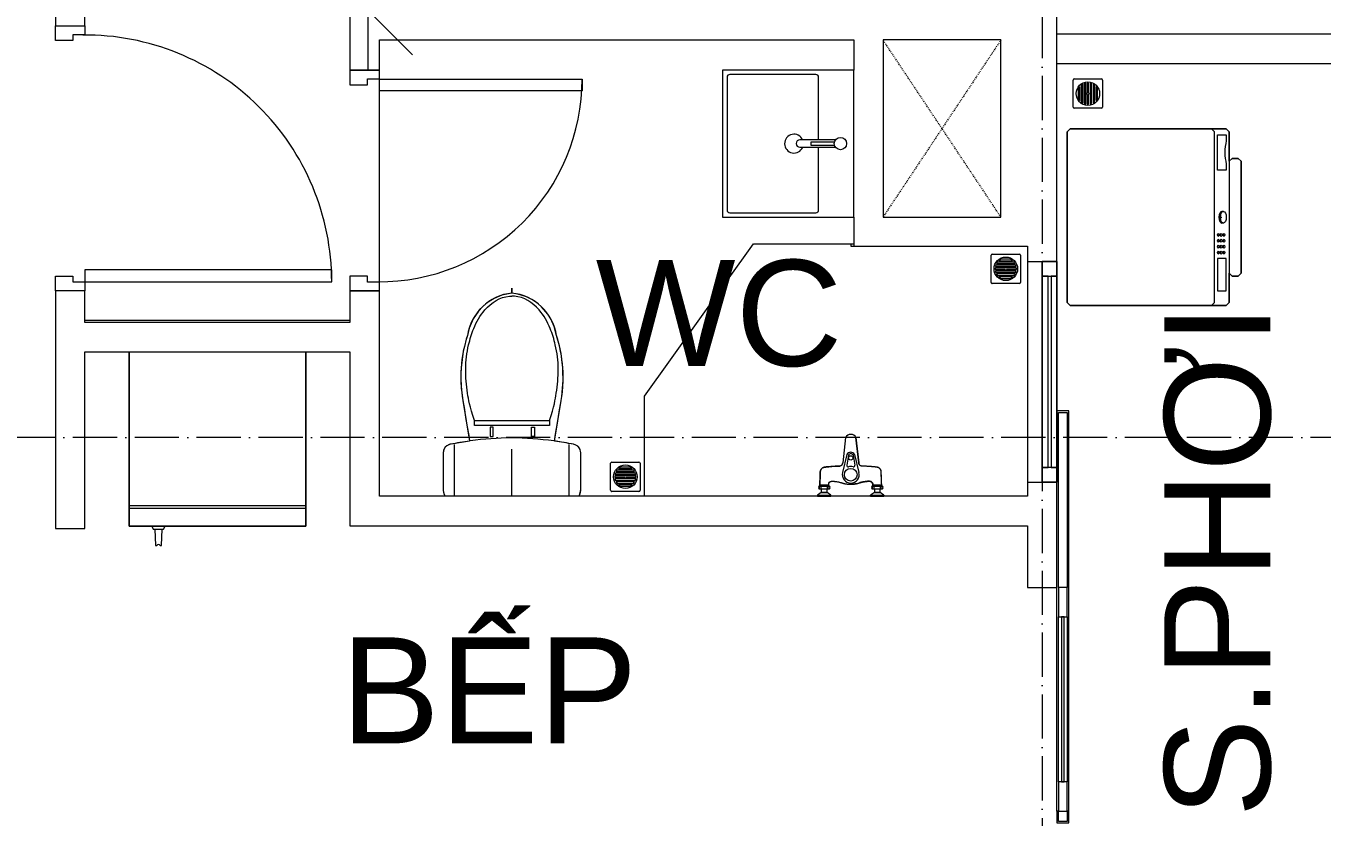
# Model space of a CAD drawing. Header units: millimetres. Extents: x -20144 to 122974, y -38328 to 48263.
# Drawn here: x 20001 to 24401, y 36460 to 39148 of the extents above; entities that cross this region are included whole.
import ezdxf

# ---------------------------------------------------------------- set-up
doc = ezdxf.new("R2010")
doc.units = ezdxf.units.MM
doc.linetypes.add('Dash', pattern=[6.35, 3.175, -3.175])
doc.linetypes.add('Grid Line', pattern=[4.2, 3, -0.6, 0, -0.6])
for name, color, linetype, lineweight in [('A-DETL-GENF', 31, 'Continuous', 5), ('A-DETL-GENF-HDLN', 161, 'Dash', 5), ('CHU', 181, 'Continuous', 5), ('CUA', 31, 'Continuous', 9), ('DIM', 1, 'Continuous', 5), ('DIM-200', 1, 'Continuous', 5), ('NET-CAT', 3, 'Continuous', 15), ('NET-THAY', 2, 'Continuous', 9), ('THIET BI', 44, 'Continuous', 5), ('THIET-BI', 44, 'Continuous', 5), ('TRUC', 225, 'Continuous', 5)]:
    doc.layers.add(name, color=color, linetype=linetype, lineweight=lineweight)
doc.styles.add('Arial_3', font='arial_0.ttf', dxfattribs={"height": 400})
doc.styles.add('Arial_4', font='arial_0.ttf', dxfattribs={"height": 360})
doc.dimstyles.new('Diagonal_-_2mm_Arial', dxfattribs={"dimscale": 304.8, "dimtxt": 408.10376, "dimasz": 0.984252, "dimexe": 0.656168, "dimexo": 4.593176, "dimgap": 0.098425, "dimtad": 1, "dimdec": 0, "dimzin": 0, "dimdsep": 46, "dimtxsty": 'Arial_3', "dimblk1": 'OBLIQUE', "dimblk2": 'OBLIQUE', "dimsah": 1, "dimcen": 0.09, "dimdle": 0.656168, "dimazin": 0, "dimtfac": 1, "dimtdec": 4, "dimtix": 1, "dimtmove": 0, "dimatfit": 3, "dimfxl": 0, "dimtvp": 1, "dimtolj": 1, "dimtzin": 0, "dimlwd": 9, "dimlwe": 9, "dimarcsym": 0})

# ---------------------------------------------------------------- blocks, each defined once
blk = doc.blocks.new('X-LA1 - X-LA-1305654-MẶT BẰNG TẦNG 5 ĐẾN TẦNG 22')
at = {"layer": 'THIET-BI'}
for p, q in [((250, -5), (-250, -5)), ((-250, -5), (-250, -450)), ((-250, -5), (-250, -450)), ((250, -5), (-250, -5)), ((250, -450), (250, -5)), ((250, -450), (250, -5)), ((-12.7, -66.5), (-12.7, -187.5)), ((-5.2, -70.1), (-5.2, -150)), ((5.2, -150), (5.2, -70.1)), ((12.3, -187.5), (12.3, -66.8)), ((-12.7, -124), (-225, -124)), ((225, -124), (12.3, -124)), ((-235, -134), (-235, -425)), ((-5.2, -150), (5.2, -150)), ((235, -425), (235, -134)), ((-225, -435), (225, -435)), ((-250, -450), (250, -450)), ((-250, -450), (250, -450))]:
    blk.add_line(p, q, dxfattribs=at)
blk.add_circle((0, -50), 20.8, dxfattribs=at)
for centre, radius, start, end in [((-225, -134), 10, 90, 180), ((225, -134), 10, 0, 90), ((0, -207.6), 32, 113.4242, 67.4481), ((-0.2, -187.5), 12.5, 180, 360), ((-225, -425), 10, 180, 270), ((225, -425), 10, 270, 0)]:
    blk.add_arc(centre, radius, start, end, dxfattribs=at)
blk = doc.blocks.new('X-SEN - X-SEN-1305592-MẶT BẰNG TẦNG 5 ĐẾN TẦNG 22')
at = {"layer": 'THIET-BI'}
for p, q in [((-67.5, 0), (-112.5, 0)), ((-112.5, 0), (-112.5, -3.8)), ((-112.5, 0), (-67.5, 0)), ((-112.5, -3.8), (-112.5, 0)), ((-67.5, -3.8), (-67.5, 0)), ((-67.5, 0), (-67.5, -3.8)), ((112.5, 0), (67.5, 0)), ((67.5, 0), (67.5, -3.8)), ((67.5, 0), (67.5, -3.8)), ((112.5, 0), (67.5, 0)), ((112.5, -3.8), (112.5, 0)), ((112.5, -3.8), (112.5, 0)), ((-112.5, -3.8), (-99.9, -12.6)), ((-67.5, -3.8), (-112.5, -3.8)), ((-112.5, -3.8), (-99.9, -12.6)), ((-99.9, -25.3), (-107.2, -25.3)), ((-72.8, -25.3), (-107.2, -25.3)), ((-107.2, -34.3), (-105.1, -34.3)), ((-107.2, -34.3), (-72.8, -34.3)), ((-105.1, -34.3), (-105.1, -37.2)), ((-105.1, -34.3), (-105.1, -37.2)), ((-74.9, -34.3), (-105.1, -34.3)), ((-105.1, -37.2), (-74.9, -37.2)), ((-99.9, -12.6), (-99.9, -25.3)), ((-99.9, -12.6), (-80.1, -12.6)), ((-80.1, -12.6), (-99.9, -12.6)), ((-99.9, -12.6), (-99.9, -25.3)), ((-80.1, -12.6), (-67.5, -3.8)), ((-80.1, -12.6), (-67.5, -3.8)), ((-80.1, -25.3), (-80.1, -12.6)), ((-80.1, -25.3), (-80.1, -12.6)), ((-72.8, -25.3), (-80.1, -25.3)), ((-74.9, -37.2), (-74.9, -34.3)), ((-74.9, -34.3), (-72.8, -34.3)), ((-74.9, -37.2), (-74.9, -34.3)), ((67.5, -3.8), (80.1, -12.6)), ((112.5, -3.8), (67.5, -3.8)), ((67.5, -3.8), (80.1, -12.6)), ((80.1, -25.3), (72.8, -25.3)), ((107.2, -25.3), (72.8, -25.3)), ((72.8, -34.3), (74.9, -34.3)), ((72.8, -34.3), (107.2, -34.3)), ((74.9, -34.3), (74.9, -37.2)), ((74.9, -34.3), (74.9, -37.2)), ((105.1, -34.3), (74.9, -34.3)), ((74.9, -37.2), (105.1, -37.2)), ((80.1, -12.6), (80.1, -25.3)), ((99.9, -12.6), (80.1, -12.6)), ((80.1, -12.6), (99.9, -12.6)), ((99.9, -12.6), (80.1, -12.6)), ((80.1, -12.6), (80.1, -25.3)), ((99.9, -12.6), (112.5, -3.8)), ((99.9, -12.6), (112.5, -3.8)), ((99.9, -25.3), (99.9, -12.6)), ((99.9, -25.3), (99.9, -12.6)), ((107.2, -25.3), (99.9, -25.3)), ((105.1, -37.2), (105.1, -34.3)), ((105.1, -34.3), (107.2, -34.3)), ((105.1, -37.2), (105.1, -34.3)), ((-12.9, -141.7), (-27.6, -80.8)), ((12.9, -141.7), (27.6, -80.8)), ((-27.3, -113.1), (-17.5, -199.2)), ((-17.5, -199.2), (-27.3, -113.1)), ((-7.7, -139.6), (-13.8, -105.5)), ((7.7, -139.6), (13.8, -105.5)), ((17.5, -199.2), (27.3, -113.1)), ((17.5, -199.2), (27.3, -113.1))]:
    blk.add_line(p, q, dxfattribs=at)
for centre, radius in [((0, -73.2), 21.5), ((0, -130.1), 7.2)]:
    blk.add_circle(centre, radius, dxfattribs=at)
for centre, radius, start, end in [((-102.9, -29.8), 6.9, 148.0246, 211.9754), ((-102.9, -29.8), 6.9, 148.0246, 211.9754), ((-107.2, -27.1), 1.8, 90, 148.0246), ((-107.2, -27.1), 1.8, 90, 148.0246), ((-107.2, -32.5), 1.8, 211.9754, 270), ((-107.2, -32.5), 1.8, 211.9754, 270), ((-112.5, -29.8), 6.9, 319.2845, 40.7155), ((-94.4, -29.8), 6.9, 139.2845, 220.7155), ((-85.4, -29.8), 6.9, 319.2845, 40.7155), ((-67.5, -29.8), 6.9, 139.2845, 220.7155), ((-72.8, -27.1), 1.8, 31.9754, 90), ((-72.8, -27.1), 1.8, 31.9754, 90), ((-72.8, -32.5), 1.8, 270, 328.0246), ((-72.8, -32.5), 1.8, 270, 328.0246), ((-77.1, -29.8), 6.9, 328.0246, 31.9754), ((-77.1, -29.8), 6.9, 328.0246, 31.9754), ((77.1, -29.8), 6.9, 148.0246, 211.9754), ((77.1, -29.8), 6.9, 148.0246, 211.9754), ((72.8, -27.1), 1.8, 90, 148.0246), ((72.8, -27.1), 1.8, 90, 148.0246), ((72.8, -32.5), 1.8, 211.9754, 270), ((72.8, -32.5), 1.8, 211.9754, 270), ((67.5, -29.8), 6.9, 319.2845, 40.7155), ((85.6, -29.8), 6.9, 139.2845, 220.7155), ((94.6, -29.8), 6.9, 319.2845, 40.7155), ((112.5, -29.8), 6.9, 139.2845, 220.7155), ((107.2, -27.1), 1.8, 31.9754, 90), ((107.2, -27.1), 1.8, 31.9754, 90), ((107.2, -32.5), 1.8, 270, 328.0246), ((107.2, -32.5), 1.8, 270, 328.0246), ((102.9, -29.8), 6.9, 328.0246, 31.9754), ((102.9, -29.8), 6.9, 328.0246, 31.9754), ((-0.4, -73.2), 28.3, 89.2517, 195.6693), ((0.4, -73.2), 28.3, 344.3307, 90.7483), ((-9.4, -104.7), 4.5, 74.0703, 190.1556), ((-0.4, -73.2), 28.3, 254.0703, 270.7483), ((0.4, -73.2), 28.3, 269.2517, 285.9297), ((9.4, -104.7), 4.5, 349.8444, 105.9297), ((0, -134.7), 14.7, 208.4144, 331.5856), ((0, -136.6), 8.24, 201.1294, 338.8706), ((0, -191), 19.3, 205.0481, 334.9519), ((0, -191), 19.3, 205.0481, 334.9519)]:
    blk.add_arc(centre, radius, start, end, dxfattribs=at)
for points, knots in [([(-105.1, -37.2), (-105.1, -39.1), (-104.9, -42.9), (-104.7, -48.5), (-104.5, -54.2), (-104.2, -61.7), (-103.9, -68.4), (-103.8, -73.6), (-103.7, -75.5), (-103.7, -76.7), (-103.6, -77.6), (-103.6, -78.6), (-103.6, -79.8), (-103.6, -81), (-103.5, -81.8), (-103.5, -82.3), (-103.5, -82.6), (-103.4, -83), (-103.4, -83.5), (-103.3, -84.3), (-103.2, -85.5), (-103.1, -86.6), (-102.8, -87.6), (-102.6, -88.2), (-102.3, -88.9), (-101.9, -89.7), (-101.3, -90.8), (-100.6, -91.7), (-100, -92.5), (-99, -93.6), (-97.8, -94.7), (-96.2, -95.8), (-95, -96.6), (-93.7, -97.2), (-92.4, -97.7), (-91.2, -98.1), (-90.3, -98.4), (-89.6, -98.5), (-88.9, -98.7), (-88, -98.8), (-86.8, -99), (-85.6, -99.1), (-84.7, -99.1), (-84, -99.2), (-83.3, -99.3), (-82.3, -99.4), (-81.2, -99.5), (-79.7, -99.6), (-77.9, -99.8), (-75.5, -100), (-72.8, -100.2), (-70, -100.5), (-66.3, -100.8), (-61.6, -101.2), (-56, -101.5), (-51.7, -101.8), (-48.8, -101.9), (-47.3, -101.9), (-46.1, -101.9), (-45.1, -102), (-44.4, -102), (-43.6, -102), (-42.6, -102), (-41.4, -102), (-40.1, -102), (-39.3, -102.1), (-38.8, -102.1), (-38.5, -102.2), (-38.1, -102.2), (-37.6, -102.3), (-36.8, -102.4), (-35.6, -102.6), (-34.3, -103), (-33.2, -103.5), (-32.5, -104), (-31.7, -104.6), (-30.5, -105.7), (-29, -107.6), (-27.9, -110.1), (-27.4, -112), (-27.3, -113.1)], [0, 0, 0, 0, 0.041667, 0.083333, 0.125, 0.166667, 0.25, 0.270833, 0.28125, 0.291667, 0.296875, 0.302083, 0.3125, 0.322917, 0.328125, 0.330729, 0.333333, 0.335938, 0.338542, 0.34375, 0.354167, 0.364583, 0.369792, 0.375, 0.380208, 0.385417, 0.395833, 0.40625, 0.411458, 0.416667, 0.4375, 0.447917, 0.458333, 0.46875, 0.479167, 0.489583, 0.494792, 0.5, 0.505208, 0.510417, 0.520833, 0.53125, 0.536458, 0.541667, 0.546875, 0.552083, 0.5625, 0.572917, 0.583333, 0.604167, 0.625, 0.645833, 0.666667, 0.708333, 0.75, 0.791667, 0.802083, 0.8125, 0.822917, 0.828125, 0.833333, 0.838542, 0.84375, 0.854167, 0.864583, 0.869792, 0.872396, 0.875, 0.877604, 0.880208, 0.885417, 0.895833, 0.90625, 0.916667, 0.921875, 0.927083, 0.9375, 0.958333, 0.979167, 1, 1, 1, 1]), ([(-105.1, -37.2), (-104.5, -52.3), (-103.9, -68.7), (-103.3, -87.5), (-99.6, -93.9), (-92.4, -98.5), (-72.6, -100.1), (-54, -102.2), (-33.9, -102), (-28.7, -107.4), (-27.8, -111), (-27.3, -113.1)], [0, 0, 0, 0, 45.441328, 49.333631, 56.110562, 66.562664, 73.682324, 114.966912, 125.570438, 129.900151, 136.284558, 136.284558, 136.284558, 136.284558]), ([(0, -41), (-2, -40.9), (-5.6, -40.9), (-10.3, -41.2), (-14.4, -41.6), (-18, -42.2), (-21.2, -42.9), (-24.2, -43.7), (-27.1, -44.6), (-30, -45.4), (-32.9, -46.3), (-35.8, -47.2), (-38.8, -47.9), (-41.8, -48.6), (-45.1, -49.2), (-48.4, -49.8), (-51.8, -50.2), (-54.8, -50.5), (-56.9, -50.7), (-58.1, -50.8), (-59, -50.9), (-59.9, -51), (-60.8, -51), (-61.7, -51), (-62.4, -51), (-63, -51), (-63.6, -51), (-64.4, -50.9), (-65.1, -50.8), (-65.7, -50.7), (-66.1, -50.6), (-66.5, -50.5), (-67.1, -50.4), (-68.1, -50.1), (-69.1, -49.6), (-70.1, -49), (-71.1, -48.3), (-72, -47.4), (-72.8, -46.6), (-73.3, -45.8), (-73.8, -45.1), (-74.1, -44.3), (-74.4, -43.5), (-74.6, -42.6), (-74.7, -41.9), (-74.8, -41.3), (-74.8, -40.9), (-74.9, -40.4), (-74.9, -39.8), (-74.9, -38.8), (-74.9, -37.9), (-74.9, -37.2)], [0, 0, 0, 0, 0.041667, 0.083333, 0.125, 0.166667, 0.208333, 0.25, 0.291667, 0.333333, 0.375, 0.416667, 0.458333, 0.5, 0.541667, 0.583333, 0.625, 0.666667, 0.6875, 0.697917, 0.708333, 0.71875, 0.729167, 0.739583, 0.75, 0.755208, 0.760417, 0.770833, 0.78125, 0.786458, 0.791667, 0.796875, 0.802083, 0.8125, 0.833333, 0.84375, 0.854167, 0.875, 0.885417, 0.895833, 0.90625, 0.916667, 0.927083, 0.9375, 0.947917, 0.953125, 0.958333, 0.963542, 0.96875, 0.979167, 1, 1, 1, 1]), ([(-74.9, -37.2), (-74.9, -39.9), (-75, -44.9), (-67.9, -51.6), (-55.3, -50.7), (-39.4, -48.7), (-24.4, -43.4), (-11.8, -40.7), (0, -41)], [0, 0, 0, 0, 8.475038, 15.961674, 29.255673, 47.963091, 70.422589, 93.837243, 93.837243, 93.837243, 93.837243]), ([(74.9, -37.2), (74.9, -37.9), (74.9, -38.8), (74.9, -39.8), (74.9, -40.4), (74.8, -40.9), (74.8, -41.3), (74.7, -41.9), (74.6, -42.6), (74.4, -43.3), (74.3, -43.9), (74.1, -44.4), (73.8, -45.1), (73.3, -45.8), (72.8, -46.6), (72, -47.4), (71.1, -48.3), (70.1, -49), (69.1, -49.6), (68.1, -50.1), (67.1, -50.4), (66.5, -50.5), (66.1, -50.6), (65.7, -50.7), (65.1, -50.8), (64.4, -50.9), (63.5, -51), (62.7, -51), (62.1, -51), (61.5, -51), (60.8, -51), (59.9, -51), (59, -50.9), (58.1, -50.8), (56.9, -50.7), (54.8, -50.5), (51.8, -50.2), (47.2, -49.6), (41.8, -48.7), (36.8, -47.4), (32.9, -46.3), (30, -45.4), (27.1, -44.6), (24.2, -43.7), (21.2, -42.9), (18, -42.2), (14.4, -41.6), (10.3, -41.2), (5.6, -40.9), (2, -40.9), (0, -41)], [0, 0, 0, 0, 0.020833, 0.03125, 0.036458, 0.041667, 0.046875, 0.052083, 0.0625, 0.072917, 0.078125, 0.083333, 0.09375, 0.104167, 0.114583, 0.125, 0.145833, 0.15625, 0.166667, 0.1875, 0.197917, 0.203125, 0.208333, 0.213542, 0.21875, 0.229167, 0.239583, 0.25, 0.255208, 0.260417, 0.270833, 0.28125, 0.291667, 0.302083, 0.3125, 0.333333, 0.375, 0.416667, 0.5, 0.583333, 0.625, 0.666667, 0.708333, 0.75, 0.791667, 0.833333, 0.875, 0.916667, 0.958333, 1, 1, 1, 1]), ([(74.9, -37.2), (74.9, -39.9), (75, -44.9), (67.9, -51.6), (55.3, -50.7), (39.4, -48.7), (24.4, -43.4), (11.8, -40.7), (0, -41)], [0, 0, 0, 0, 8.475038, 15.961674, 29.255673, 47.963091, 70.422589, 93.837243, 93.837243, 93.837243, 93.837243]), ([(27.3, -113.1), (27.4, -112), (27.9, -110.1), (29, -107.6), (30.5, -105.7), (31.7, -104.6), (32.5, -104), (33.2, -103.5), (34.3, -103), (35.6, -102.6), (36.8, -102.4), (37.6, -102.3), (38.1, -102.2), (38.5, -102.2), (38.8, -102.1), (39.3, -102.1), (40.1, -102), (41.4, -102), (42.6, -102), (43.6, -102), (44.4, -102), (45.1, -102), (46.1, -101.9), (47.3, -101.9), (48.8, -101.9), (51.7, -101.8), (57.9, -101.4), (65.3, -100.9), (72.8, -100.2), (76.9, -99.8), (79.7, -99.6), (81.2, -99.5), (82.3, -99.4), (83.3, -99.3), (84, -99.2), (84.7, -99.1), (85.6, -99.1), (86.8, -99), (88, -98.8), (88.9, -98.7), (89.6, -98.5), (90.3, -98.4), (91.2, -98.1), (92.4, -97.7), (93.7, -97.2), (95, -96.6), (96.2, -95.8), (97.8, -94.7), (99.2, -93.4), (100.4, -91.9), (101.3, -90.8), (101.9, -89.7), (102.3, -88.9), (102.6, -88.2), (102.8, -87.6), (103.1, -86.6), (103.2, -85.5), (103.3, -84.3), (103.4, -83.5), (103.4, -83), (103.5, -82.6), (103.5, -82.3), (103.5, -81.8), (103.6, -81), (103.6, -79.8), (103.6, -78.6), (103.6, -77.6), (103.7, -76.7), (103.7, -75.5), (103.8, -73.6), (103.9, -70.3), (104.1, -65.5), (104.5, -54.2), (104.8, -44.8), (105.1, -37.2)], [0, 0, 0, 0, 0.020833, 0.041667, 0.0625, 0.072917, 0.078125, 0.083333, 0.09375, 0.104167, 0.114583, 0.119792, 0.122396, 0.125, 0.127604, 0.130208, 0.135417, 0.145833, 0.15625, 0.161458, 0.166667, 0.171875, 0.177083, 0.1875, 0.197917, 0.208333, 0.25, 0.333333, 0.375, 0.416667, 0.427083, 0.4375, 0.447917, 0.453125, 0.458333, 0.463542, 0.46875, 0.479167, 0.489583, 0.494792, 0.5, 0.505208, 0.510417, 0.520833, 0.53125, 0.541667, 0.552083, 0.5625, 0.583333, 0.59375, 0.604167, 0.614583, 0.619792, 0.625, 0.630208, 0.635417, 0.645833, 0.65625, 0.661458, 0.664062, 0.666667, 0.669271, 0.671875, 0.677083, 0.6875, 0.697917, 0.703125, 0.708333, 0.71875, 0.729167, 0.75, 0.791667, 0.833333, 1, 1, 1, 1]), ([(105.1, -37.2), (104.5, -52.3), (103.9, -68.7), (103.3, -87.5), (99.6, -93.9), (92.4, -98.5), (72.6, -100.1), (54, -102.2), (33.9, -102), (28.7, -107.4), (27.8, -111), (27.3, -113.1)], [0, 0, 0, 0, 45.441328, 49.333631, 56.110562, 66.562664, 73.682324, 114.966912, 125.570438, 129.900151, 136.284558, 136.284558, 136.284558, 136.284558])]:
    blk.add_open_spline(points, degree=3, knots=knots, dxfattribs=at)
blk = doc.blocks.new('X-PHEU - X-PHEU-1231512-MẶT BẰNG TẦNG 5 ĐẾN TẦNG 22')
at = {"layer": 'THIET-BI'}
for p, q in [((25, 29), (25, 121)), ((29, 125), (121, 125)), ((42.5, 90.5), (42.5, 59.5)), ((47.5, 51.8), (47.5, 98.2)), ((52.5, 103.1), (52.5, 46.9)), ((57.5, 43.5), (57.5, 106.5)), ((62.5, 108.8), (62.5, 41.2)), ((67.5, 39.8), (67.5, 110.2)), ((72.5, 110.9), (72.5, 78.1)), ((77.5, 78.1), (77.5, 110.9)), ((82.5, 110.2), (82.5, 39.8)), ((87.5, 41.2), (87.5, 108.8)), ((92.5, 106.5), (92.5, 43.5)), ((97.5, 46.9), (97.5, 103.1)), ((102.5, 98.2), (102.5, 51.8)), ((107.5, 59.5), (107.5, 90.5)), ((125, 121), (125, 29)), ((72.5, 71.9), (72.5, 39.1)), ((77.5, 39.1), (77.5, 71.9)), ((121, 25), (29, 25))]:
    blk.add_line(p, q, dxfattribs=at)
blk.add_circle((75, 75), 40, dxfattribs=at)
for centre, radius, start, end in [((29, 121), 4, 90, 180), ((75, 75), 36, 139.8082, 154.5256), ((75, 75), 36, 119.0853, 128.6822), ((75, 75), 36, 102.0247, 110.3175), ((75, 75), 36, 90, 93.9821), ((75, 75), 36, 86.0179, 90), ((75, 75), 36, 69.6825, 77.9753), ((75, 75), 36, 51.3178, 60.9147), ((75, 75), 36, 25.4744, 40.1918), ((121, 121), 4, 0, 90), ((75, 75), 36, 205.4744, 220.1918), ((75, 75), 36, 231.3178, 240.9147), ((75, 75), 4, 128.6822, 231.3178), ((75, 75), 4, 308.6822, 51.3178), ((75, 75), 36, 299.0853, 308.6822), ((75, 75), 36, 319.8082, 334.5256), ((29, 29), 4, 180, 270), ((75, 75), 36, 249.6825, 257.9753), ((75, 75), 36, 266.0179, 270), ((75, 75), 36, 270, 273.9821), ((75, 75), 36, 282.0247, 290.3175), ((121, 29), 4, 270, 360)]:
    blk.add_arc(centre, radius, start, end, dxfattribs=at)
blk = doc.blocks.new('X-MAY GIAT - X-MAY GIAT-1305597-MẶT BẰNG TẦNG 5 ĐẾN TẦNG 22')
at = {"layer": 'THIET BI'}
for p, q in [((-290, 0), (-300, -10)), ((-300, -10), (-290, 0)), ((290, 0), (-290, 0)), ((-290, 0), (290, 0)), ((300, -10), (290, 0)), ((290, 0), (300, -10)), ((-300, -10), (-300, -540)), ((-300, -540), (-300, -10)), ((300, -540), (300, -10)), ((300, -10), (300, -540)), ((-300, -490), (-290, -500)), ((-290, -500), (290, -500)), ((-250, -510), (-250, -540)), ((-140, -510), (-250, -510)), ((-140, -540), (-140, -510)), ((-20, -530), (-20, -525)), ((0, -520), (0, -525)), ((20, -530), (20, -525)), ((160, -510), (280, -510)), ((160, -540), (160, -510)), ((280, -510), (280, -540)), ((290, -500), (300, -490)), ((-300, -540), (-290, -550)), ((-290, -550), (-300, -540)), ((-290, -550), (-190, -550)), ((-190, -550), (-290, -550)), ((-250, -540), (-140, -540)), ((-190, -550), (-200, -560)), ((-200, -560), (-190, -550)), ((-200, -560), (-200, -580)), ((-200, -580), (-200, -560)), ((190, -550), (-190, -550)), ((180, -540), (160, -540)), ((200, -560), (190, -550)), ((190, -550), (290, -550)), ((190, -550), (200, -560)), ((290, -550), (190, -550)), ((200, -580), (200, -560)), ((200, -560), (200, -580)), ((280, -540), (260, -540)), ((290, -550), (300, -540)), ((300, -540), (290, -550)), ((-200, -580), (-190, -590)), ((-190, -590), (-200, -580)), ((-190, -590), (190, -590)), ((190, -590), (-190, -590)), ((190, -590), (200, -580)), ((200, -580), (190, -590))]:
    blk.add_line(p, q, dxfattribs=at)
blk.add_arc((220, -697.5), 162.5, 75.75, 104.25, dxfattribs=at)
for centre, major_axis in [((-120, -512.5), (5, 0)), ((-120, -522.5), (5, 0)), ((-100, -512.5), (5, 0)), ((-100, -522.5), (5, 0)), ((-80, -512.5), (5, 0)), ((-80, -522.5), (5, 0)), ((-60, -512.5), (-5, 0)), ((-60, -522.5), (-5, 0)), ((0, -530), (-20, 0)), ((-120, -532.5), (5, 0)), ((-100, -532.5), (5, 0)), ((-80, -532.5), (5, 0)), ((-60, -532.5), (-5, 0))]:
    blk.add_ellipse(centre, major_axis=major_axis, ratio=0.5, dxfattribs=at)
blk.add_ellipse((0, -525), major_axis=(-20, 0), ratio=0.5, start_param=3.141593, end_param=6.283185, dxfattribs=at)
blk = doc.blocks.new('X-TU LANH - X-TU LANH-V49-MẶT BẰNG TẦNG 5 ĐẾN TẦNG 22')
at = {"layer": 'THIET BI'}
for p, q in [((-300, -7.7), (-300, -600)), ((-300, -600), (-300, -7.7)), ((300, -600), (300, -7.7)), ((300, -7.7), (300, -600)), ((300, -530), (-300, -530)), ((300, -540), (-300, -540)), ((-300, -600), (300, -600)), ((300, -600), (-300, -600)), ((-222.5, -600), (-217.5, -610)), ((-217.5, -610), (-182.5, -610)), ((-212.5, -610), (-210.5, -665)), ((-189.5, -665), (-187.5, -610)), ((-182.5, -610), (-177.5, -600)), ((-210.5, -665), (-205.2, -665)), ((-194.8, -665), (-189.5, -665))]:
    blk.add_line(p, q, dxfattribs=at)
blk.add_arc((-200, -667.2), 5.66, 22.4018, 157.5982, dxfattribs=at)
blk = doc.blocks.new('X-XI1 - X-XI-V50-MẶT BẰNG TẦNG 5 ĐẾN TẦNG 22')
at = {"layer": 'THIET-BI'}
for p, q in [((-230.6, -16.8), (-233.2, -33.2)), ((-233.2, -29), (-233.2, -157.9)), ((-233.2, -29), (-233.2, -157.9)), ((-233.2, -33.2), (-233.2, -45)), ((-227.9, -12.2), (-230.6, -16.8)), ((-194.6, -10), (-194.6, -185.7)), ((0, -10), (0, -169.7)), ((194.6, -10), (194.6, -186.1)), ((231.6, -19.3), (227.7, -12)), ((233.2, -29), (231.6, -19.3)), ((233.2, -157.9), (233.2, -29)), ((233.2, -157.9), (233.2, -29)), ((233.2, -157.9), (233.2, -29)), ((-233.2, -45), (-233.2, -157.9)), ((-233.2, -157.9), (-232.9, -162.1)), ((-232.9, -162.1), (-231, -169.1)), ((-231, -169.1), (-228, -174.5)), ((-228, -174.5), (-224.2, -178.9)), ((226.5, -176.5), (231.9, -166.7)), ((231.9, -166.7), (233.2, -157.9)), ((-224.2, -178.9), (-216.9, -183.9)), ((-216.9, -183.9), (-209.4, -186.4)), ((-209.4, -186.4), (-202.4, -187.7)), ((-202.4, -187.7), (-192, -189.7)), ((-192, -189.7), (-184.2, -191.1)), ((-184.2, -191.1), (-168, -193.8)), ((-168, -193.8), (-149.9, -196.6)), ((-143.8, -197.5), (-166.7, -335.2)), ((-143.8, -197.5), (-166.7, -335.2)), ((-149.9, -196.6), (-143.8, -197.5)), ((-143.8, -197.5), (-147.8, -221.1)), ((-76.6, -213.5), (-66.1, -213.5)), ((-76.6, -245), (-76.6, -213.5)), ((-66.1, -213.5), (-66.1, -245)), ((64, -213.5), (64, -245)), ((74.4, -213.5), (64, -213.5)), ((74.4, -245), (74.4, -213.5)), ((143.8, -197.5), (212.9, -185.5)), ((166.7, -335.2), (143.8, -197.5)), ((166.7, -335.2), (143.8, -197.5)), ((146.9, -216.1), (143.8, -197.5)), ((151.8, -245.3), (146.9, -216.1)), ((212.9, -185.5), (220.8, -181.7)), ((220.8, -181.7), (226.5, -176.5)), ((-147.8, -221.1), (-155.3, -266.3)), ((-127.7, -249.9), (127.7, -249.9)), ((-127.7, -267.8), (-127.7, -249.9)), ((-66.1, -245), (-76.6, -245)), ((64, -245), (74.4, -245)), ((127.7, -249.9), (127.7, -267.8)), ((157.2, -277.8), (151.8, -245.3)), ((-161.5, -303.8), (-164.6, -322)), ((-157.7, -280.9), (-161.5, -303.8)), ((-155.3, -266.3), (-157.7, -280.9)), ((-8.6, -267.8), (-127.7, -267.8)), ((127.7, -267.8), (-8.6, -267.8)), ((161.7, -304.9), (157.2, -277.8)), ((166.7, -335.2), (161.7, -304.9)), ((-168.9, -349), (-171, -365.1)), ((-164.6, -322), (-168.9, -349)), ((171.6, -371), (166.7, -335.2)), ((-172.5, -383), (-173.5, -402.2)), ((-171, -365.1), (-172.5, -383)), ((173.2, -395.8), (171.6, -371)), ((173.5, -426.5), (173.2, -395.8)), ((-173.5, -402.2), (-173.1, -436.1)), ((-173.1, -436.1), (-172.5, -446.5)), ((172.5, -446.5), (173.5, -426.5)), ((-172.5, -446.5), (-169.6, -474.8)), ((-169.6, -474.8), (-166.5, -495.3)), ((165.2, -502.3), (172.5, -446.5)), ((-166.5, -495.3), (-161.1, -520.9)), ((-161.1, -520.9), (-151.4, -555.9)), ((155.1, -543.7), (161.7, -518.5)), ((161.7, -518.5), (165.2, -502.3)), ((-151.4, -555.9), (-143.5, -587)), ((145.5, -581), (151.4, -555.9)), ((151.4, -555.9), (155.1, -543.7)), ((-143.5, -587), (-131.8, -612.8)), ((-131.8, -612.8), (-121.7, -628.9)), ((114.1, -638.9), (131.6, -613.2)), ((131.6, -613.2), (145.5, -581)), ((-121.7, -628.9), (-100.2, -653.8)), ((-100.2, -653.8), (-87.5, -664.8)), ((86, -665.9), (100.2, -653.8)), ((100.2, -653.8), (114.1, -638.9)), ((-87.5, -664.8), (-69.9, -676.9)), ((-69.9, -676.9), (-49.6, -687.2)), ((-49.6, -687.2), (-19.9, -696.9)), ((-19.9, -696.9), (0, -700.2)), ((0, -700.2), (34.6, -692.9)), ((0, -700.2), (0, -702.7)), ((0, -712.5), (0, -700.2)), ((0, -700.3), (0, -710.2)), ((0, -702.7), (0, -715.9)), ((34.6, -692.9), (60.8, -681.9)), ((60.8, -681.9), (86, -665.9)), ((0, -710.2), (0, -716.9)), ((0, -717.2), (0, -712.5)), ((0, -716.9), (0, -717.2))]:
    blk.add_line(p, q, dxfattribs=at)
for centre, radius, start, end in [((-204.3, -29), 29, 138.3245, 180), ((-204.3, -29), 29, 138.7835, 180), ((204.3, -29), 29, 0, 41.6755), ((204.3, -29), 29, 360, 41.2165), ((-204.3, -157.9), 29, 180, 259.8599), ((-204.3, -157.9), 29, 180, 259.8599), ((204.3, -157.9), 29, 280.1401, 360), ((204.3, -157.9), 29, 280.1401, 0), ((18.1, 960), 1168.8, 258.7762, 262.0348), ((18.1, 960), 1168.8, 258.7762, 262.0348), ((18.1, 960), 1168.8, 262.1447, 269.1633), ((-16, 957.7), 1166.4, 270.8375, 277.7683), ((-18.1, 960), 1168.8, 277.9652, 281.2238), ((-18.1, 960), 1168.8, 277.9652, 281.2238), ((287.1, -414.4), 460.7, 170.0941, 197.8856), ((287.1, -414.4), 460.7, 170.0941, 197.8856), ((-287.1, -414.4), 460.7, 342.1144, 9.9059), ((-287.1, -414.4), 460.7, 342.1144, 9.9059), ((18.2, -529.6), 171.6, 188.8267, 263.9098), ((18.2, -529.6), 171.6, 188.8267, 263.9098), ((-18.2, -529.6), 171.6, 276.0902, 351.1733), ((-18.2, -529.6), 171.6, 276.0902, 351.1733)]:
    blk.add_arc(centre, radius, start, end, dxfattribs=at)
for points in [[(-127.7, -267.8), (-143.4, -315.6), (-152.2, -364.8), (-160.3, -442.2), (-151, -516.8), (-129.6, -585.3), (-93.5, -652), (-37.5, -689.3), (-2.9, -689.4), (0, -689.4)], [(127.7, -267.8), (143.4, -315.6), (152.2, -364.8), (160.3, -442.2), (151, -516.8), (129.6, -585.3), (93.5, -652), (37.5, -689.3), (2.9, -689.4), (0, -689.4)]]:
    blk.add_open_spline(points, degree=3, knots=[12.724379, 12.724379, 12.724379, 12.724379, 75.096459, 151.912755, 228.70098, 282.501534, 351.034079, 439.49288, 447.51098, 447.51098, 447.51098, 447.51098], dxfattribs=at)
blk = doc.blocks.new('CUA PHONG NGU - Type 1-1365695-MẶT BẰNG TẦNG 5 ĐẾN TẦNG 22')
at = {"layer": 'CUA', "lineweight": 5}
for p, q in [((-348.5, -52.3), (-348.5, 47.7)), ((-348.5, 47.7), (-298.5, 47.7)), ((-298.5, 47.7), (-298.5, -11.3)), ((501.5, 47.7), (551.5, 47.7)), ((501.5, -11.3), (501.5, 47.7)), ((551.5, 47.7), (551.5, -52.3)), ((-318.5, -11.3), (-318.5, -52.3)), ((-298.5, -11.3), (-318.5, -11.3)), ((521.5, -11.3), (501.5, -11.3)), ((521.5, -52.3), (521.5, -11.3)), ((-318.5, -52.3), (-348.5, -52.3)), ((551.5, -52.3), (521.5, -52.3))]:
    blk.add_line(p, q, dxfattribs=at)
at = {"layer": 'CUA'}
for p, q in [((-277.5, -52.3), (-317.5, -52.3)), ((-317.5, -52.3), (-317.5, -890.3)), ((-277.5, -890.3), (-277.5, -52.3)), ((-317.5, -890.3), (-277.5, -890.3))]:
    blk.add_line(p, q, dxfattribs=at)
at = {"layer": 'CUA', "lineweight": 5}
blk.add_arc((-317.5, -52.3), 838, 270, 0.5, dxfattribs=at)
blk = doc.blocks.new('X-PHONG WC1 - X-PHONG WC-1366090-MẶT BẰNG TẦNG 5 ĐẾN TẦNG 22')
at = {"layer": 'CUA'}
for p, q in [((-325, 50), (-375, 50)), ((-375, 50), (-375, 0)), ((-375, 50), (375, 50)), ((-375, 0), (-375, 50)), ((325, 50), (-325, 50)), ((-325, 50), (-325, 30)), ((-325, 0), (-325, 50)), ((325, 30), (325, 50)), ((375, 50), (325, 50)), ((325, 50), (325, 0)), ((375, 0), (375, 50)), ((375, 50), (375, 0)), ((-375, 0), (-325, 0)), ((375, 0), (-375, 0)), ((-325, 30), (325, 30)), ((325, 20), (-325, 20)), ((-325, 20), (-325, 0)), ((-325, 0), (325, 0)), ((325, 0), (325, 20)), ((325, 0), (375, 0))]:
    blk.add_line(p, q, dxfattribs=at)
blk = doc.blocks.new('CUA WC - Type 1-1365096-MẶT BẰNG TẦNG 5 ĐẾN TẦNG 22')
at = {"layer": 'CUA'}
for p, q in [((-242.5, 740.3), (-202.5, 740.3)), ((-242.5, 52.3), (-242.5, 740.3)), ((-202.5, 740.3), (-202.5, 52.3)), ((-202.5, 52.3), (-242.5, 52.3))]:
    blk.add_line(p, q, dxfattribs=at)
at = {"layer": 'CUA', "lineweight": 5}
for p, q in [((-243.5, 52.3), (-273.5, 52.3)), ((-273.5, 52.3), (-273.5, -47.7)), ((-243.5, 11.3), (-243.5, 52.3)), ((476.5, 52.3), (446.5, 52.3)), ((446.5, 52.3), (446.5, 11.3)), ((476.5, -47.7), (476.5, 52.3)), ((-223.5, 11.3), (-243.5, 11.3)), ((-223.5, -47.7), (-223.5, 11.3)), ((446.5, 11.3), (426.5, 11.3)), ((426.5, 11.3), (426.5, -47.7)), ((-273.5, -47.7), (-223.5, -47.7)), ((426.5, -47.7), (476.5, -47.7))]:
    blk.add_line(p, q, dxfattribs=at)
blk.add_arc((-242.5, 52.3), 688, 359.5, 90, dxfattribs=at)
blk = doc.blocks.new('CUA SAN PHOI LUA1 - CUA SAN PHOI LUA 800-V56-MẶT BẰNG TẦNG 5 ĐẾN TẦNG 22')
at = {"layer": 'CUA'}
for p, q in [((-360, -50), (-400, -50)), ((-400, -50), (-400, -90)), ((-395, -85), (-395, -55)), ((-395, -55), (-360, -55)), ((-360, -85), (-395, -85)), ((-360, -55), (-360, -50)), ((-260, -55), (-360, -55)), ((-360, -55), (-360, -85)), ((-360, -85), (-260, -85)), ((-360, -90), (-360, -85)), ((-260, -85), (-260, -55)), ((-260, -55), (300, -55)), ((300, -65), (-260, -65)), ((-260, -65), (-260, -75)), ((-260, -75), (300, -75)), ((300, -85), (-260, -85)), ((400, -55), (300, -55)), ((300, -55), (300, -85)), ((300, -75), (300, -65)), ((300, -85), (400, -85)), ((400, -85), (400, -55)), ((400, -55), (960, -55)), ((960, -85), (400, -85)), ((960, -50), (960, -55)), ((1000, -50), (960, -50)), ((960, -55), (995, -55)), ((995, -85), (960, -85)), ((960, -85), (960, -90)), ((995, -55), (995, -85)), ((1000, -90), (1000, -50)), ((-400, -90), (-360, -90)), ((-360, -90), (960, -90)), ((960, -90), (1000, -90))]:
    blk.add_line(p, q, dxfattribs=at)
blk = doc.blocks.new('Family2 - Family1-1830955-MẶT BẰNG TẦNG 5 ĐẾN TẦNG 22')
at = {"layer": 'A-DETL-GENF'}
for p, q in [((400, 0), (0, 0)), ((0, 0), (0, -602.3)), ((400, -602.3), (400, 0)), ((0, -602.3), (400, -602.3))]:
    blk.add_line(p, q, dxfattribs=at)
at = {"layer": 'A-DETL-GENF-HDLN'}
for p, q in [((0, 0), (400, -601.5)), ((0, -602.3), (400, -0.8))]:
    blk.add_line(p, q, dxfattribs=at)
blk = doc.blocks.new('DIMBLOCK19-MẶT BẰNG TẦNG 5 ĐẾN TẦNG 22')
at = {"layer": 'DIM-200', "lineweight": 9, "transparency": 16777216}
for p, q in [((20200.5, 39829.2), (20200.5, 40183.2)), ((23300.5, 39772.6), (23300.5, 40183.2)), ((20200.5, 39983.2), (20350.5, 40133.2)), ((23300.5, 39983.2), (23450.5, 40133.2)), ((23500.5, 39983.2), (20000.5, 39983.2)), ((20200.5, 39983.2), (20050.5, 39833.2)), ((20200.5, 39983.2), (20200.5, 39829.2)), ((23300.5, 39983.2), (23150.5, 39833.2)), ((23300.5, 39983.2), (23300.5, 39772.6))]:
    blk.add_line(p, q, dxfattribs=at)
at = {"layer": 'DIM-200', "color": 0, "lineweight": 9, "transparency": 16777216, "insert": (21135.2, 40532.5), "char_height": 400, "width": 1476.708, "attachment_point": 1, "line_spacing_factor": 0.941778, "style": 'Arial_3'}
blk.add_mtext('3100', dxfattribs=at)
blk = doc.blocks.new('_Oblique')
at = {"color": 0, "linetype": 'ByBlock', "lineweight": -2}
blk.add_line((-0.5, -0.5), (0.5, 0.5), dxfattribs=at)
blk = doc.blocks.new('DIMBLOCK20-MẶT BẰNG TẦNG 5 ĐẾN TẦNG 22')
at = {"layer": 'DIM-200', "lineweight": 9, "transparency": 16777216}
for p, q in [((21162.7, 38999.9), (21162.7, 42599.9)), ((21162.7, 42399.9), (21012.7, 42549.9)), ((22350.5, 42399.9), (20962.7, 42399.9)), ((21162.7, 42399.9), (21312.7, 42249.9)), ((21162.7, 42399.9), (22350.5, 42399.9)), ((21162.7, 39199.9), (21012.7, 39349.9)), ((22350.5, 39199.9), (20962.7, 39199.9)), ((21162.7, 39199.9), (21312.7, 39049.9)), ((21162.7, 39199.9), (22350.5, 39199.9))]:
    blk.add_line(p, q, dxfattribs=at)
at = {"layer": 'DIM-200', "color": 0, "lineweight": 9, "transparency": 16777216, "insert": (20613.4, 40184.6), "char_height": 400, "width": 1476.708, "attachment_point": 1, "rotation": 90, "line_spacing_factor": 0.941778, "style": 'Arial_3'}
blk.add_mtext('3200', dxfattribs=at)
blk = doc.blocks.new('DIMBLOCK21-MẶT BẰNG TẦNG 5 ĐẾN TẦNG 22')
at = {"layer": 'DIM-200', "lineweight": 9, "transparency": 16777216}
for p, q in [((24500.5, 35323.5), (24500.5, 34742.3)), ((24500.5, 34942.3), (24500.5, 35323.5)), ((20500.5, 34591.5), (20500.5, 35142.3)), ((20500.5, 34942.3), (20650.5, 35092.3)), ((24500.5, 34942.3), (24650.5, 35092.3)), ((20300.5, 34942.3), (24700.5, 34942.3)), ((20500.5, 34942.3), (20350.5, 34792.3)), ((20500.5, 34942.3), (20500.5, 34591.5)), ((24500.5, 34942.3), (24350.5, 34792.3))]:
    blk.add_line(p, q, dxfattribs=at)
at = {"layer": 'DIM-200', "color": 0, "lineweight": 9, "transparency": 16777216, "insert": (21885.2, 35491.6), "char_height": 400, "width": 1476.708, "attachment_point": 1, "line_spacing_factor": 0.941778, "style": 'Arial_3'}
blk.add_mtext('4000', dxfattribs=at)

msp = doc.modelspace()

# ---------------------------------------------------------------- linework, layer by layer
at = {"layer": 'NET-CAT'}
for p, q in [((20200.5, 39147.7), (20200.5, 41499.9)), ((20100.5, 41299.9), (20100.5, 39147.7)), ((21100.5, 39199.9), (21100.5, 38997.7)), ((23500.5, 39119.9), (23500.5, 39199.9)), ((20100.5, 39147.7), (20200.5, 39147.7)), ((23500.5, 38449.9), (23500.5, 39119.9)), ((21200.5, 39099.9), (22810.5, 39099.9)), ((21200.5, 38997.7), (21200.5, 39099.9)), ((22810.5, 39099.9), (22810.5, 38997.7)), ((21100.5, 38997.7), (21200.5, 38997.7)), ((22810.5, 38497.7), (22810.5, 38399.9)), ((23500.5, 38347.5), (23500.5, 38449.9)), ((22810.5, 38399.9), (23400.5, 38399.9)), ((23400.5, 38399.9), (23400.5, 38347.5)), ((20200.5, 38247.7), (20100.5, 38247.7)), ((20100.5, 38247.7), (20100.5, 37439.9)), ((20200.5, 38139.9), (20200.5, 38247.7)), ((21100.5, 38247.7), (21100.5, 38139.9)), ((21200.5, 38247.7), (21100.5, 38247.7)), ((21200.5, 37549.9), (21200.5, 38247.7)), ((21100.5, 38139.9), (20200.5, 38139.9)), ((20200.5, 38039.9), (21100.5, 38039.9)), ((20200.5, 37439.9), (20200.5, 38039.9)), ((21100.5, 38039.9), (21100.5, 37449.9)), ((23400.5, 37597.5), (23400.5, 37549.9)), ((23500.5, 37239.9), (23500.5, 37597.5)), ((22688, 37549.9), (21200.5, 37549.9)), ((22868, 37549.9), (22733, 37549.9)), ((23400.5, 37549.9), (22913, 37549.9)), ((21100.5, 37449.9), (23400.5, 37449.9)), ((23400.5, 37449.9), (23400.5, 37239.9)), ((20100.5, 37439.9), (20200.5, 37439.9)), ((23400.5, 37239.9), (23500.5, 37239.9))]:
    msp.add_line(p, q, dxfattribs=at)
for points in [[(23400.5, 38347.5), (23500.5, 38347.5)], [(23400.5, 37597.5), (23500.5, 37597.5)]]:
    msp.add_lwpolyline(points, dxfattribs=at)
at = {"layer": 'NET-THAY'}
for p, q in [((24540.5, 39119.9), (23500.5, 39119.9)), ((23500.5, 39019.9), (24540.5, 39019.9)), ((21200.5, 38277.7), (21200.5, 38926.7)), ((22100.5, 37889.9), (22470.5, 38407.7)), ((22470.5, 38407.7), (22810.5, 38407.7)), ((22800.5, 38407.7), (22800.5, 38399.9)), ((22800.5, 38399.9), (22810.5, 38399.9)), ((20200.5, 38147.7), (21100.5, 38147.7)), ((22100.5, 37549.9), (22100.5, 37889.9)), ((23500.5, 36479.9), (23500.5, 37239.9))]:
    msp.add_line(p, q, dxfattribs=at)
msp.add_lwpolyline([(23400.5, 38347.5), (23400.5, 37597.5)], dxfattribs=at)
at = {"layer": 'TRUC', "linetype": 'Grid Line', "ltscale": 50}
for p, q in [((23450.5, 43599.9), (23450.5, -4500.1)), ((43000.5, 37749.9), (-12092.4, 37749.9))]:
    msp.add_line(p, q, dxfattribs=at)

# ---------------------------------------------------------------- block references
at = {"layer": 'A-DETL-GENF', "rotation": 180}
msp.add_blockref('Family2 - Family1-1830955-MẶT BẰNG TẦNG 5 ĐẾN TẦNG 22', (23310.5, 38497.7), dxfattribs=at)
at = {"layer": 'CUA'}
for name, p, rotation in [('CUA PHONG NGU - Type 1-1365695-MẶT BẰNG TẦNG 5 ĐẾN TẦNG 22', (20148.3, 38596.2), 89.99999999999987), ('CUA WC - Type 1-1365096-MẶT BẰNG TẦNG 5 ĐẾN TẦNG 22', (21148.3, 38724.1), 269.9999999999999), ('X-PHONG WC1 - X-PHONG WC-1366090-MẶT BẰNG TẦNG 5 ĐẾN TẦNG 22', (23500.5, 37972.5), 90.00000000000067), ('CUA SAN PHOI LUA1 - CUA SAN PHOI LUA 800-V56-MẶT BẰNG TẦNG 5 ĐẾN TẦNG 22', (23450.5, 36839.9), 90.00000000000067)]:
    msp.add_blockref(name, p, dxfattribs=dict(at, rotation=rotation))
at = {"layer": 'THIET BI', "rotation": 89.99999999999967}
msp.add_blockref('X-MAY GIAT - X-MAY GIAT-1305597-MẶT BẰNG TẦNG 5 ĐẾN TẦNG 22', (23535.5, 38497.7), dxfattribs=at)
at = {"layer": 'THIET BI'}
msp.add_blockref('X-TU LANH - X-TU LANH-V49-MẶT BẰNG TẦNG 5 ĐẾN TẦNG 22', (20650.5, 38047.7), dxfattribs=at)
at = {"layer": 'THIET-BI'}
for name, p, rotation in [('X-LA1 - X-LA-1305654-MẶT BẰNG TẦNG 5 ĐẾN TẦNG 22', (22815.5, 38747.7), 269.9999999999986), ('X-PHEU - X-PHEU-1231512-MẶT BẰNG TẦNG 5 ĐẾN TẦNG 22', (23680.5, 38992.7), 180), ('X-PHEU - X-PHEU-1231512-MẶT BẰNG TẦNG 5 ĐẾN TẦNG 22', (23251.9, 38397.5), 269.9999999999998), ('X-XI1 - X-XI-V50-MẶT BẰNG TẦNG 5 ĐẾN TẦNG 22', (21650.5, 37539.9), 180), ('X-SEN - X-SEN-1305592-MẶT BẰNG TẦNG 5 ĐẾN TẦNG 22', (22800.5, 37549.9), 180), ('X-PHEU - X-PHEU-1231512-MẶT BẰNG TẦNG 5 ĐẾN TẦNG 22', (21960.5, 37691.1), 269.9999999999998)]:
    msp.add_blockref(name, p, dxfattribs=dict(at, rotation=rotation))

# ---------------------------------------------------------------- texts
at = {"layer": 'CHU', "color": 7, "char_height": 360, "attachment_point": 1, "line_spacing_factor": 0.936439, "style": 'Arial_4'}
for s, insert, width in [('\\pt2540.0016,5079.9996,7620.0012,10159.9992,12700.0008,15239.9988,17780.0004,20319.9984,22860,25400.0016,27939.9996,30480.0012,33019.9992,35560.0008,38099.9988,40640.0004,43179.9984,45720,48260.0016,50799.9996,53340.0012,55879.9992,58420.0008,60959.9988,63500.0004,66039.9984,68580,71120.0016,73659.9996,76200.0012,78739.9992,81280.0008;WC', (21934.7, 38352.5), 882.74), ('\\pt2540.0016,5079.9996,7620.0012,10159.9992,12700.0008,15239.9988,17780.0004,20319.9984,22860,25400.0016,27939.9996,30480.0012,33019.9992,35560.0008,38099.9988,40640.0004,43179.9984,45720,48260.0016,50799.9996,53340.0012,55879.9992,58420.0008,60959.9988,63500.0004,66039.9984,68580,71120.0016,73659.9996,76200.0012,78739.9992,81280.0008;BẾP', (21069.8, 37070.4), 1016.06)]:
    msp.add_mtext(s, dxfattribs=dict(at, insert=insert, width=width))
at = {"layer": 'CHU', "color": 7, "insert": (23864.6, 36459.4), "char_height": 360, "width": 1723.06, "attachment_point": 1, "rotation": 90, "line_spacing_factor": 0.936439, "style": 'Arial_4'}
msp.add_mtext('\\pt2540.0016,5079.9996,7620.0012,10159.9992,12700.0008,15239.9988,17780.0004,20319.9984,22860,25400.0016,27939.9996,30480.0012,33019.9992,35560.0008,38099.9988,40640.0004,43179.9984,45720,48260.0016,50799.9996,53340.0012,55879.9992,58420.0008,60959.9988,63500.0004,66039.9984,68580,71120.0016,73659.9996,76200.0012,78739.9992,81280.0008;S.PHƠI', dxfattribs=at)

# ---------------------------------------------------------------- dimensions: what is measured, and where the dimension line sits
at = {"layer": 'DIM', "lineweight": 9}
dim = msp.add_linear_dim(base=(21162.7, 42399.9), p1=(20950.5, 39199.9), p2=(20950.5, 42399.9), angle=90, dimstyle='Diagonal_-_2mm_Arial', override={"dimpost": '<>', "dimfxl": 3200}, dxfattribs=at)
dim.commit()
dim.dimension.update_dxf_attribs({"geometry": 'DIMBLOCK20-MẶT BẰNG TẦNG 5 ĐẾN TẦNG 22', "text_midpoint": (20928.3, 40799.9)})
for base, p1, p2, override, picture, middle in [((20200.5, 39983.2), (23300.5, 38372.6), (20200.5, 38429.2), {"dimpost": '<>', "dimfxl": 3100.516132}, 'DIMBLOCK19-MẶT BẰNG TẦNG 5 ĐẾN TẦNG 22', (21750.5, 40217.6)), ((24500.5, 34942.3), (20500.5, 33191.5), (24500.5, 36723.5), {"dimpost": '<>', "dimfxl": 5336.198387}, 'DIMBLOCK21-MẶT BẰNG TẦNG 5 ĐẾN TẦNG 22', (22500.5, 35176.5))]:
    dim = msp.add_linear_dim(base=base, p1=p1, p2=p2, dimstyle='Diagonal_-_2mm_Arial', override=override, dxfattribs=at)
    dim.commit()
    dim.dimension.update_dxf_attribs({"geometry": picture, "text_midpoint": middle})

doc.saveas('drawing.dxf')
